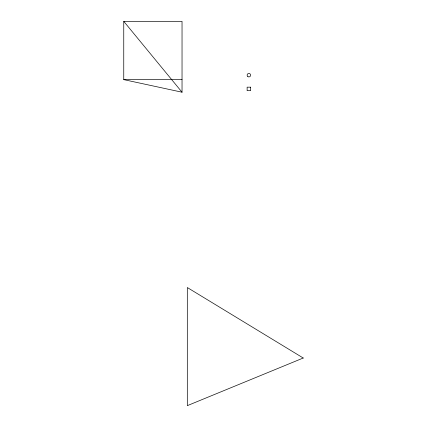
<?xml version="1.0" encoding="UTF-8"?>
<svg xmlns="http://www.w3.org/2000/svg" width="427" height="427" viewBox="0 0 427 427"><rect width="100%" height="100%" fill="white"/><g stroke="black" fill="none" stroke-linecap="round" stroke-linejoin="round"><path stroke-width="0.64" d="M123.755 21.35L182.035 21.35L182.035 92.205L123.755 79.63L123.755 21.35L182.035 92.205M123.755 79.63L182.035 79.63M303.245 358.018L187.314 405.65L187.314 287.536L303.245 358.018M250.628 87.177L247.132 87.177L247.132 90.673L250.628 90.673L250.628 87.177M247.9 76.63A1.751 1.751 0 0 0 250.622 75.307A1.751 1.751 0 0 0 248.114 73.609A1.751 1.751 0 0 0 247.9 76.63"/></g></svg>
